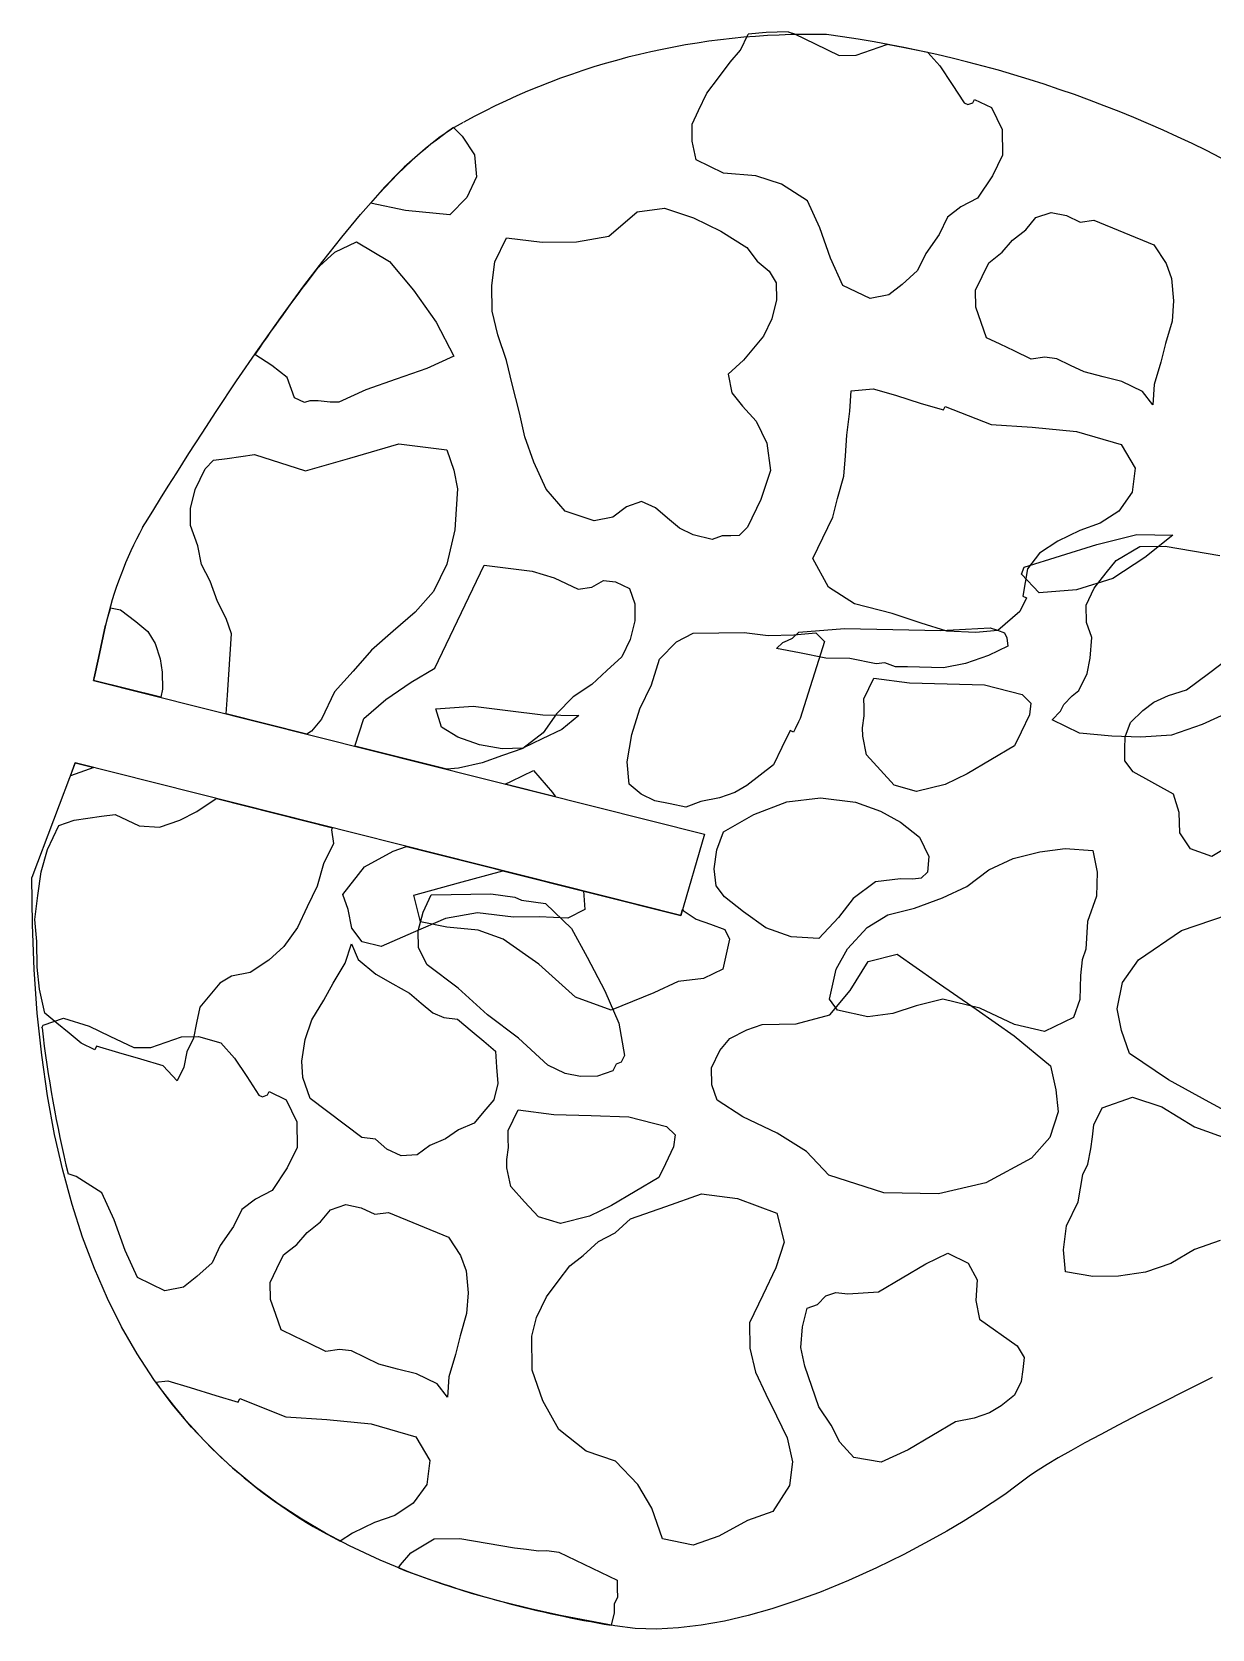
# Model space of a CAD drawing. Extents: x 1.3 to 15.6, y 3.2 to 7.5.
# Drawn here: x 1.429 to 2.768, y 5.569 to 7.381 of the extents above; entities that cross this region are included whole.
import ezdxf

# ---------------------------------------------------------------- set-up
doc = ezdxf.new("R2010")
doc.units = 0
doc.header["$MEASUREMENT"] = 0

msp = doc.modelspace()

# ---------------------------------------------------------------- linework, layer by layer
at = {"color": 7, "linetype": 'Continuous'}
for p, q in [((2.2331, 7.3603), (2.2419, 7.3785)), ((2.2873, 7.3809), (2.2947, 7.3786)), ((2.2947, 7.3786), (2.318, 7.3674)), ((2.2217, 7.3465), (2.2331, 7.3603)), ((2.318, 7.3674), (2.3453, 7.3542)), ((2.3646, 7.3545), (2.3819, 7.3606)), ((2.3819, 7.3606), (2.3992, 7.3667)), ((2.3992, 7.3667), (2.3996, 7.3667)), ((2.4457, 7.3576), (2.4595, 7.3425)), ((2.2085, 7.329), (2.2217, 7.3465)), ((2.3453, 7.3542), (2.3646, 7.3545)), ((2.4595, 7.3425), (2.4734, 7.3214)), ((2.1952, 7.3114), (2.2085, 7.329)), ((2.4734, 7.3214), (2.4872, 7.3004)), ((2.1858, 7.2919), (2.1952, 7.3114)), ((2.4969, 7.3005), (2.4988, 7.3044)), ((2.4988, 7.3044), (2.5182, 7.295)), ((2.1783, 7.2763), (2.1858, 7.2919)), ((2.4872, 7.3004), (2.4911, 7.2985)), ((2.4911, 7.2985), (2.4969, 7.3005)), ((2.5182, 7.295), (2.5302, 7.2701)), ((1.9077, 7.2724), (1.9078, 7.2722)), ((1.9078, 7.2722), (1.9176, 7.2626)), ((2.1786, 7.257), (2.1783, 7.2763)), ((2.5302, 7.2701), (2.5307, 7.2411)), ((1.9176, 7.2626), (1.9315, 7.2416)), ((2.1828, 7.2358), (2.1786, 7.257)), ((1.9315, 7.2416), (1.9338, 7.2165)), ((2.214, 7.2208), (2.1828, 7.2358)), ((2.5307, 7.2411), (2.5194, 7.2177)), ((1.9338, 7.2165), (1.9226, 7.1931)), ((2.2508, 7.2175), (2.214, 7.2208)), ((2.2799, 7.2083), (2.2508, 7.2175)), ((2.5194, 7.2177), (2.5024, 7.1924)), ((2.3092, 7.1894), (2.2799, 7.2083)), ((1.8532, 7.1785), (1.8135, 7.1867)), ((1.9035, 7.1735), (1.8532, 7.1785)), ((1.9226, 7.1931), (1.9035, 7.1735)), ((2.0837, 7.1492), (2.1161, 7.1768)), ((2.1161, 7.1768), (2.147, 7.1811)), ((2.147, 7.1811), (2.18, 7.17)), ((2.3232, 7.1587), (2.3092, 7.1894)), ((2.4832, 7.1824), (2.468, 7.1706)), ((2.5024, 7.1924), (2.4832, 7.1824)), ((2.5685, 7.1702), (2.5858, 7.1762)), ((2.5858, 7.1762), (2.6032, 7.1726)), ((2.18, 7.17), (2.2111, 7.155)), ((2.3353, 7.1241), (2.3232, 7.1587)), ((2.468, 7.1706), (2.4586, 7.1511)), ((2.5571, 7.1565), (2.5685, 7.1702)), ((2.6032, 7.1726), (2.6188, 7.1652)), ((2.6188, 7.1652), (2.6342, 7.1673)), ((2.6342, 7.1673), (2.7023, 7.1394)), ((1.7728, 7.1309), (1.7977, 7.1429)), ((1.7977, 7.1429), (1.8348, 7.1203)), ((1.9546, 7.1202), (1.9677, 7.1474)), ((1.9677, 7.1474), (2.0084, 7.1423)), ((2.0084, 7.1423), (2.047, 7.1429)), ((2.047, 7.1429), (2.0837, 7.1492)), ((2.2111, 7.155), (2.2404, 7.1362)), ((2.4586, 7.1511), (2.4435, 7.1296)), ((2.5304, 7.1309), (2.5418, 7.1446)), ((2.5418, 7.1446), (2.5571, 7.1565)), ((1.7556, 7.1152), (1.7728, 7.1309)), ((2.2404, 7.1362), (2.2522, 7.1209)), ((2.3493, 7.0934), (2.3353, 7.1241)), ((2.4435, 7.1296), (2.4341, 7.1101)), ((2.5151, 7.1191), (2.5304, 7.1309)), ((2.7023, 7.1394), (2.7162, 7.1183)), ((1.754, 7.1141), (1.7556, 7.1152)), ((1.8348, 7.1203), (1.8623, 7.0878)), ((1.9512, 7.0931), (1.9546, 7.1202)), ((2.2522, 7.1209), (2.266, 7.1095)), ((2.266, 7.1095), (2.2739, 7.0961)), ((2.4341, 7.1101), (2.4169, 7.0944)), ((2.5001, 7.088), (2.5076, 7.1035)), ((2.5076, 7.1035), (2.5151, 7.1191)), ((2.7162, 7.1183), (2.7222, 7.101)), ((1.8623, 7.0878), (1.888, 7.0515)), ((1.9516, 7.0641), (1.9512, 7.0931)), ((2.2739, 7.0961), (2.2742, 7.0768)), ((2.3805, 7.0784), (2.3493, 7.0934)), ((2.4169, 7.0944), (2.4017, 7.0826)), ((2.5004, 7.0686), (2.5001, 7.088)), ((2.7222, 7.101), (2.7245, 7.0759)), ((2.2742, 7.0768), (2.2687, 7.0554)), ((2.4017, 7.0826), (2.3805, 7.0784)), ((2.5065, 7.0513), (2.5004, 7.0686)), ((2.7245, 7.0759), (2.723, 7.0527)), ((1.888, 7.0515), (1.9079, 7.0132)), ((1.9578, 7.0371), (1.9516, 7.0641)), ((2.2687, 7.0554), (2.2593, 7.0359)), ((2.5126, 7.034), (2.5065, 7.0513)), ((2.723, 7.0527), (2.7156, 7.0275)), ((1.9679, 7.0083), (1.9578, 7.0371)), ((2.2593, 7.0359), (2.248, 7.0222)), ((2.5281, 7.0265), (2.5126, 7.034)), ((1.7013, 7.0023), (1.6821, 7.0151)), ((1.9079, 7.0132), (1.8772, 6.9992)), ((2.248, 7.0222), (2.2366, 7.0085)), ((2.5437, 7.019), (2.5281, 7.0265)), ((2.5632, 7.0097), (2.5437, 7.019)), ((2.7156, 7.0275), (2.7101, 7.0061)), ((1.7189, 6.989), (1.7013, 7.0023)), ((1.8772, 6.9992), (1.8426, 6.987)), ((1.9741, 6.9813), (1.9679, 7.0083)), ((2.2366, 7.0085), (2.2194, 6.9928)), ((2.5786, 7.0118), (2.5632, 7.0097)), ((2.5922, 7.0101), (2.5786, 7.0118)), ((2.6078, 7.0026), (2.5922, 7.0101)), ((2.6233, 6.9951), (2.6078, 7.0026)), ((2.6447, 6.9897), (2.6233, 6.9951)), ((2.7101, 7.0061), (2.7028, 6.9809)), ((1.727, 6.9659), (1.7189, 6.989)), ((1.8426, 6.987), (1.808, 6.9749)), ((1.9824, 6.9486), (1.9741, 6.9813)), ((2.2194, 6.9928), (2.2236, 6.9716)), ((2.666, 6.9842), (2.6447, 6.9897)), ((2.6894, 6.973), (2.666, 6.9842)), ((2.7028, 6.9809), (2.7012, 6.9577)), ((1.7386, 6.9603), (1.727, 6.9659)), ((1.7444, 6.9623), (1.7386, 6.9603)), ((1.7541, 6.9625), (1.7444, 6.9623)), ((1.7676, 6.9608), (1.7541, 6.9625)), ((1.7773, 6.9609), (1.7676, 6.9608)), ((1.808, 6.9749), (1.7773, 6.9609)), ((2.2236, 6.9716), (2.2354, 6.9563)), ((2.3573, 6.9505), (2.3589, 6.9737)), ((2.3589, 6.9737), (2.384, 6.976)), ((2.384, 6.976), (2.4092, 6.9687)), ((2.4092, 6.9687), (2.4383, 6.9594)), ((2.4383, 6.9594), (2.4636, 6.9521)), ((2.7012, 6.9577), (2.6894, 6.973)), ((1.9886, 6.9216), (1.9824, 6.9486)), ((2.2354, 6.9563), (2.2512, 6.9392)), ((2.3538, 6.9234), (2.3573, 6.9505)), ((2.4636, 6.9521), (2.4654, 6.956)), ((2.4654, 6.956), (2.5179, 6.9355)), ((2.2512, 6.9392), (2.2631, 6.9142)), ((2.3523, 6.9001), (2.3538, 6.9234)), ((2.5179, 6.9355), (2.5644, 6.9324)), ((2.5644, 6.9324), (2.6147, 6.9274)), ((2.6147, 6.9274), (2.6652, 6.9127)), ((1.7899, 6.8973), (1.8457, 6.9136)), ((1.8457, 6.9136), (1.8999, 6.9067)), ((1.8999, 6.9067), (1.908, 6.8837)), ((1.9987, 6.8928), (1.9886, 6.9216)), ((2.2631, 6.9142), (2.2675, 6.8834)), ((2.6652, 6.9127), (2.6811, 6.8858)), ((1.6258, 6.8851), (1.6353, 6.895)), ((1.6353, 6.895), (1.6507, 6.8971)), ((1.6507, 6.8971), (1.6661, 6.8993)), ((1.6661, 6.8993), (1.6816, 6.9015)), ((1.6816, 6.9015), (1.7398, 6.883)), ((1.7398, 6.883), (1.7899, 6.8973)), ((2.0127, 6.8621), (1.9987, 6.8928)), ((2.3507, 6.8769), (2.3523, 6.9001)), ((1.6145, 6.8618), (1.6258, 6.8851)), ((1.908, 6.8837), (1.9122, 6.8625)), ((2.2675, 6.8834), (2.2564, 6.8503)), ((2.3433, 6.8517), (2.3507, 6.8769)), ((2.6811, 6.8858), (2.6776, 6.8587)), ((1.6091, 6.8404), (1.6145, 6.8618)), ((1.9122, 6.8625), (1.9106, 6.8393)), ((2.0343, 6.8373), (2.0127, 6.8621)), ((2.2564, 6.8503), (2.2414, 6.8192)), ((2.3379, 6.8303), (2.3433, 6.8517)), ((2.6776, 6.8587), (2.6625, 6.8372)), ((1.6093, 6.8211), (1.6091, 6.8404)), ((1.9106, 6.8393), (1.909, 6.816)), ((2.0673, 6.8262), (2.0343, 6.8373)), ((2.1038, 6.8422), (2.0885, 6.8304)), ((2.1211, 6.8483), (2.1038, 6.8422)), ((2.1367, 6.8408), (2.1211, 6.8483)), ((2.1504, 6.8294), (2.1367, 6.8408)), ((2.6625, 6.8372), (2.6414, 6.8234)), ((1.6174, 6.798), (1.6093, 6.8211)), ((1.909, 6.816), (1.8999, 6.7772)), ((2.0885, 6.8304), (2.0673, 6.8262)), ((2.1641, 6.818), (2.1504, 6.8294)), ((2.1797, 6.8105), (2.1641, 6.818)), ((2.2414, 6.8192), (2.2319, 6.8094)), ((2.3266, 6.807), (2.3379, 6.8303)), ((2.6184, 6.8153), (2.5934, 6.8033)), ((2.6414, 6.8234), (2.6184, 6.8153)), ((1.6216, 6.7768), (1.6174, 6.798)), ((2.201, 6.805), (2.1797, 6.8105)), ((2.2126, 6.8091), (2.201, 6.805)), ((2.2222, 6.8092), (2.2126, 6.8091)), ((2.2319, 6.8094), (2.2222, 6.8092)), ((2.3154, 6.7836), (2.3266, 6.807)), ((2.5934, 6.8033), (2.5724, 6.7895)), ((2.5963, 6.7866), (2.6376, 6.7994)), ((2.6376, 6.7994), (2.683, 6.8107)), ((2.6595, 6.7811), (2.6863, 6.797)), ((2.683, 6.8107), (2.724, 6.8098)), ((2.6863, 6.797), (2.7153, 6.7975)), ((2.724, 6.8098), (2.692, 6.7845)), ((2.7153, 6.7975), (2.7463, 6.7921)), ((1.8999, 6.7772), (1.885, 6.7461)), ((2.3333, 6.751), (2.3154, 6.7836)), ((2.5551, 6.7738), (2.5963, 6.7866)), ((2.5724, 6.7895), (2.5591, 6.7719)), ((2.6481, 6.7674), (2.6595, 6.7811)), ((2.692, 6.7845), (2.6559, 6.7607)), ((2.7463, 6.7921), (2.7773, 6.7868)), ((1.6316, 6.7577), (1.6216, 6.7768)), ((1.8863, 6.6591), (1.9425, 6.776)), ((1.9425, 6.776), (1.9696, 6.7725)), ((1.9696, 6.7725), (1.9967, 6.7691)), ((1.9967, 6.7691), (2.0219, 6.7617)), ((2.0219, 6.7617), (2.0492, 6.7486)), ((2.5522, 6.7656), (2.5551, 6.7738)), ((2.5589, 6.7586), (2.5522, 6.7656)), ((2.5591, 6.7719), (2.5538, 6.7409)), ((2.6559, 6.7607), (2.6147, 6.7479)), ((2.6348, 6.7498), (2.6481, 6.7674)), ((1.6397, 6.7346), (1.6316, 6.7577)), ((1.885, 6.7461), (1.8641, 6.7226)), ((2.0492, 6.7486), (2.0646, 6.7508)), ((2.0646, 6.7508), (2.078, 6.7587)), ((2.078, 6.7587), (2.0916, 6.757)), ((2.0916, 6.757), (2.1072, 6.7495)), ((2.1072, 6.7495), (2.1132, 6.7322)), ((2.3626, 6.7321), (2.3333, 6.751)), ((2.5655, 6.7517), (2.5589, 6.7586)), ((2.5722, 6.7447), (2.5655, 6.7517)), ((2.6147, 6.7479), (2.5722, 6.7447)), ((2.6255, 6.7304), (2.6348, 6.7498)), ((1.5182, 6.7275), (1.5296, 6.7252)), ((1.5296, 6.7252), (1.5472, 6.7119)), ((1.6496, 6.7154), (1.6397, 6.7346)), ((2.1132, 6.7322), (2.1135, 6.7129)), ((2.4053, 6.7212), (2.3626, 6.7321)), ((2.5502, 6.7234), (2.5254, 6.7018)), ((2.5577, 6.739), (2.5502, 6.7234)), ((2.5538, 6.7409), (2.5577, 6.739)), ((2.6258, 6.711), (2.6255, 6.7304)), ((1.5046, 6.6703), (1.5127, 6.7079)), ((1.5127, 6.7079), (1.5046, 6.6703)), ((1.5472, 6.7119), (1.5609, 6.7005)), ((1.6557, 6.6981), (1.6496, 6.7154)), ((1.8641, 6.7226), (1.8393, 6.7009)), ((2.1135, 6.7129), (2.1081, 6.6915)), ((2.4383, 6.7101), (2.4053, 6.7212)), ((2.4674, 6.7009), (2.4383, 6.7101)), ((2.4606, 6.7019), (2.5167, 6.7049)), ((2.5167, 6.7049), (2.5249, 6.702)), ((2.6318, 6.6937), (2.6258, 6.711)), ((1.5609, 6.7005), (1.5689, 6.6871)), ((1.5689, 6.6871), (1.5749, 6.6698)), ((1.6541, 6.6749), (1.6557, 6.6981)), ((1.8393, 6.7009), (1.8145, 6.6793)), ((2.1081, 6.6915), (2.0987, 6.672)), ((2.1415, 6.6692), (2.1605, 6.6889)), ((2.1605, 6.6889), (2.1797, 6.6988)), ((2.1797, 6.6988), (2.2086, 6.6993)), ((2.2086, 6.6993), (2.2376, 6.6997)), ((2.2376, 6.6997), (2.2647, 6.6963)), ((2.2647, 6.6963), (2.2937, 6.6967)), ((2.2743, 6.6813), (2.2813, 6.688)), ((2.2813, 6.688), (2.2868, 6.6906)), ((2.2868, 6.6906), (2.2923, 6.6932)), ((2.2923, 6.6932), (2.2993, 6.6999)), ((2.2937, 6.6967), (2.3188, 6.699)), ((2.2993, 6.6999), (2.3513, 6.7042)), ((2.3286, 6.6895), (2.301, 6.6021)), ((2.3188, 6.699), (2.3286, 6.6895)), ((2.3513, 6.7042), (2.406, 6.7031)), ((2.406, 6.7031), (2.4606, 6.7019)), ((2.5003, 6.6995), (2.4674, 6.7009)), ((2.5254, 6.7018), (2.5003, 6.6995)), ((2.5249, 6.702), (2.533, 6.699)), ((2.533, 6.699), (2.5356, 6.6935)), ((2.5356, 6.6935), (2.5368, 6.6839)), ((2.6302, 6.6705), (2.6318, 6.6937)), ((1.4998, 6.6481), (1.5046, 6.6703)), ((1.5046, 6.6703), (1.4998, 6.6481)), ((1.5749, 6.6698), (1.5771, 6.6544)), ((1.6525, 6.6517), (1.6541, 6.6749)), ((1.8145, 6.6793), (1.7936, 6.6558)), ((2.0987, 6.672), (2.0815, 6.6563)), ((2.1322, 6.6401), (2.1415, 6.6692)), ((2.3002, 6.6766), (2.2743, 6.6813)), ((2.3301, 6.6705), (2.3002, 6.6766)), ((2.3574, 6.6699), (2.3301, 6.6705)), ((2.3874, 6.6638), (2.3574, 6.6699)), ((2.5147, 6.6735), (2.4885, 6.6644)), ((2.5368, 6.6839), (2.5147, 6.6735)), ((2.6266, 6.6531), (2.6302, 6.6705)), ((2.7644, 6.6532), (2.7894, 6.6718)), ((1.5771, 6.6544), (1.5774, 6.6351)), ((1.651, 6.6285), (1.6525, 6.6517)), ((1.7936, 6.6558), (1.7727, 6.6323)), ((1.8595, 6.6433), (1.8863, 6.6591)), ((2.0815, 6.6563), (2.0644, 6.6406)), ((2.397, 6.665), (2.3874, 6.6638)), ((2.4092, 6.6607), (2.397, 6.665)), ((2.4228, 6.6604), (2.4092, 6.6607)), ((2.4365, 6.6601), (2.4228, 6.6604)), ((2.4638, 6.6595), (2.4365, 6.6601)), ((2.4885, 6.6644), (2.4638, 6.6595)), ((2.6173, 6.6336), (2.6266, 6.6531)), ((2.7394, 6.6346), (2.7644, 6.6532)), ((1.4992, 6.6452), (1.4998, 6.6481)), ((1.4998, 6.6481), (1.4992, 6.6452)), ((1.5755, 6.626), (1.4992, 6.6452)), ((1.4992, 6.6452), (2.1924, 6.4707)), ((1.5774, 6.6351), (1.5755, 6.626)), ((1.7727, 6.6323), (1.7577, 6.6011)), ((1.8308, 6.6235), (1.8595, 6.6433)), ((2.0644, 6.6406), (2.0433, 6.6267)), ((2.1191, 6.6128), (2.1322, 6.6401)), ((2.3733, 6.6244), (2.3846, 6.6477)), ((2.3846, 6.6477), (2.4252, 6.6425)), ((2.4252, 6.6425), (2.4678, 6.6413)), ((2.4678, 6.6413), (2.5103, 6.64)), ((2.5103, 6.64), (2.553, 6.629)), ((2.6096, 6.6277), (2.6173, 6.6336)), ((2.7188, 6.6282), (2.7394, 6.6346)), ((1.6495, 6.6074), (1.651, 6.6285)), ((1.806, 6.6018), (1.8308, 6.6235)), ((1.8874, 6.6129), (1.9298, 6.6161)), ((1.9298, 6.6161), (1.9694, 6.6112)), ((2.0433, 6.6267), (2.0243, 6.6071)), ((2.3735, 6.6147), (2.3733, 6.6244)), ((2.3736, 6.605), (2.3735, 6.6147)), ((2.553, 6.629), (2.5628, 6.6195)), ((2.5628, 6.6195), (2.5611, 6.606)), ((2.5964, 6.6101), (2.6001, 6.6179)), ((2.6001, 6.6179), (2.6096, 6.6277)), ((2.6897, 6.611), (2.7022, 6.6203)), ((2.7022, 6.6203), (2.7188, 6.6282)), ((1.7411, 6.5843), (1.6495, 6.6074)), ((1.7577, 6.6011), (1.7463, 6.5874)), ((1.7955, 6.5706), (1.806, 6.6018)), ((1.8938, 6.5922), (1.8874, 6.6129)), ((1.9694, 6.6112), (2.0089, 6.6062)), ((2.0089, 6.6062), (2.0499, 6.6054)), ((2.0243, 6.6071), (2.0092, 6.5856)), ((2.0499, 6.6054), (2.0304, 6.5894)), ((2.1099, 6.5837), (2.1191, 6.6128)), ((2.2991, 6.5982), (2.2954, 6.5904)), ((2.301, 6.6021), (2.2991, 6.5982)), ((2.3719, 6.5915), (2.3736, 6.605)), ((2.5611, 6.606), (2.5517, 6.5865)), ((2.5869, 6.6003), (2.5964, 6.6101)), ((2.618, 6.5853), (2.5869, 6.6003)), ((2.6699, 6.5813), (2.6757, 6.5976)), ((2.6757, 6.5976), (2.6897, 6.611)), ((2.7877, 6.6092), (2.757, 6.5952)), ((1.7463, 6.5874), (1.7411, 6.5843)), ((1.9127, 6.5809), (1.8938, 6.5922)), ((1.9371, 6.5722), (1.9127, 6.5809)), ((2.0083, 6.5789), (1.9862, 6.5684)), ((2.0092, 6.5856), (1.9863, 6.5679)), ((2.0304, 6.5894), (2.0083, 6.5789)), ((2.1046, 6.5527), (2.1099, 6.5837)), ((2.2896, 6.5884), (2.2802, 6.5689)), ((2.2935, 6.5865), (2.2896, 6.5884)), ((2.2954, 6.5904), (2.2935, 6.5865)), ((2.372, 6.5818), (2.3719, 6.5915)), ((2.3762, 6.5606), (2.372, 6.5818)), ((2.5517, 6.5865), (2.5442, 6.5709)), ((2.6548, 6.582), (2.618, 6.5853)), ((2.6877, 6.5806), (2.6548, 6.582)), ((2.6696, 6.5677), (2.6699, 6.5813)), ((2.7224, 6.583), (2.6877, 6.5806)), ((2.757, 6.5952), (2.7224, 6.583)), ((1.9, 6.5443), (1.7955, 6.5706)), ((1.963, 6.5675), (1.9371, 6.5722)), ((1.9632, 6.5598), (1.9401, 6.5517)), ((1.9862, 6.5684), (1.963, 6.5675)), ((1.9863, 6.5679), (1.9632, 6.5598)), ((2.2802, 6.5689), (2.2709, 6.5495)), ((2.392, 6.5435), (2.3762, 6.5606)), ((2.5442, 6.5709), (2.5174, 6.555)), ((2.6694, 6.554), (2.6696, 6.5677)), ((1.4784, 6.5515), (1.4292, 6.4215)), ((1.4729, 6.5369), (1.4784, 6.5515)), ((1.4994, 6.5462), (1.4729, 6.5369)), ((1.4784, 6.5515), (1.4994, 6.5462)), ((2.1656, 6.3785), (1.4784, 6.5515)), ((1.9132, 6.5455), (1.9, 6.5443)), ((1.9401, 6.5517), (1.9132, 6.5455)), ((1.9733, 6.531), (1.9982, 6.5429)), ((1.9982, 6.5429), (2.0199, 6.5181)), ((2.1069, 6.5276), (2.1046, 6.5527)), ((2.2709, 6.5495), (2.2556, 6.5376)), ((2.4077, 6.5263), (2.392, 6.5435)), ((2.5174, 6.555), (2.4906, 6.5392)), ((2.6787, 6.5415), (2.6694, 6.554)), ((1.9663, 6.5276), (1.9733, 6.531)), ((2.0233, 6.5132), (1.9663, 6.5276)), ((2.1206, 6.5162), (2.1069, 6.5276)), ((2.2403, 6.5258), (2.2269, 6.5179)), ((2.2556, 6.5376), (2.2403, 6.5258)), ((2.4329, 6.519), (2.4077, 6.5263)), ((2.4657, 6.5272), (2.4329, 6.519)), ((2.4906, 6.5392), (2.4657, 6.5272)), ((2.7246, 6.516), (2.6787, 6.5415)), ((1.6163, 6.4965), (1.6373, 6.5104)), ((1.6373, 6.5104), (1.6386, 6.5112)), ((1.6386, 6.5112), (1.7704, 6.478)), ((2.0199, 6.5181), (2.0233, 6.5132)), ((2.1362, 6.5087), (2.1206, 6.5162)), ((2.1536, 6.5051), (2.1362, 6.5087)), ((2.1884, 6.5076), (2.1711, 6.5015)), ((2.2096, 6.5118), (2.1884, 6.5076)), ((2.2269, 6.5179), (2.2096, 6.5118)), ((2.2485, 6.4932), (2.2857, 6.5074)), ((2.2857, 6.5074), (2.324, 6.5121)), ((2.324, 6.5121), (2.3636, 6.5072)), ((2.3636, 6.5072), (2.392, 6.497)), ((2.731, 6.4953), (2.7246, 6.516)), ((1.4772, 6.4866), (1.4927, 6.4888)), ((1.4927, 6.4888), (1.5081, 6.491)), ((1.5081, 6.491), (1.5235, 6.4931)), ((1.5235, 6.4931), (1.5508, 6.48)), ((1.5971, 6.4865), (1.6163, 6.4965)), ((2.1711, 6.5015), (2.1536, 6.5051)), ((2.2139, 6.4734), (2.2485, 6.4932)), ((2.392, 6.497), (2.415, 6.4842)), ((2.7319, 6.4721), (2.731, 6.4953)), ((1.4468, 6.4533), (1.4599, 6.4806)), ((1.4599, 6.4806), (1.4772, 6.4866)), ((1.5508, 6.48), (1.574, 6.4785)), ((1.574, 6.4785), (1.5971, 6.4865)), ((1.7704, 6.478), (1.7693, 6.4757)), ((1.7693, 6.4757), (1.7714, 6.4602)), ((2.1924, 6.4707), (2.1656, 6.3785)), ((2.2066, 6.4531), (2.2139, 6.4734)), ((2.415, 6.4842), (2.4365, 6.4674)), ((2.7438, 6.454), (2.7319, 6.4721)), ((1.4395, 6.4281), (1.4468, 6.4533)), ((1.7714, 6.4602), (1.7602, 6.4369)), ((1.8066, 6.4337), (1.8392, 6.4516)), ((1.8392, 6.4516), (1.8543, 6.4569)), ((1.8543, 6.4569), (2.0552, 6.4063)), ((2.2034, 6.4313), (2.2066, 6.4531)), ((2.4365, 6.4674), (2.447, 6.4453)), ((2.5729, 6.4508), (2.6016, 6.4543)), ((2.6016, 6.4543), (2.633, 6.4523)), ((2.633, 6.4523), (2.638, 6.4276)), ((2.7682, 6.4453), (2.7438, 6.454)), ((2.7918, 6.4599), (2.7682, 6.4453)), ((1.7602, 6.4369), (1.7529, 6.4116)), ((1.782, 6.4024), (1.8066, 6.4337)), ((2.447, 6.4453), (2.4453, 6.4275)), ((2.515, 6.4302), (2.5426, 6.4432)), ((2.5426, 6.4432), (2.5729, 6.4508)), ((1.436, 6.401), (1.4395, 6.4281)), ((1.8624, 6.4015), (1.9133, 6.4155)), ((1.9133, 6.4155), (1.9637, 6.4293)), ((1.9637, 6.4293), (2.1656, 6.3785)), ((2.2057, 6.4121), (2.2034, 6.4313)), ((2.3863, 6.4165), (2.3613, 6.3979)), ((2.415, 6.42), (2.3863, 6.4165)), ((2.4287, 6.4197), (2.415, 6.42)), ((2.4383, 6.4208), (2.4287, 6.4197)), ((2.4453, 6.4275), (2.4383, 6.4208)), ((2.49, 6.4115), (2.515, 6.4302)), ((2.638, 6.4276), (2.6374, 6.4002)), ((1.4326, 6.3739), (1.436, 6.401)), ((1.7529, 6.4116), (1.7416, 6.3883)), ((1.788, 6.3851), (1.782, 6.4024)), ((1.87, 6.3713), (1.8624, 6.4015)), ((1.873, 6.3824), (1.8824, 6.4018)), ((1.8824, 6.4018), (1.95, 6.4029)), ((1.95, 6.4029), (1.9636, 6.4012)), ((1.9636, 6.4012), (1.9771, 6.3994)), ((1.9771, 6.3994), (1.9849, 6.3957)), ((2.0552, 6.4063), (2.0567, 6.3853)), ((2.215, 6.3996), (2.2057, 6.4121)), ((2.2366, 6.3827), (2.215, 6.3996)), ((2.3613, 6.3979), (2.3444, 6.3763)), ((2.4307, 6.3868), (2.4624, 6.3985)), ((2.4624, 6.3985), (2.49, 6.4115)), ((2.6374, 6.4002), (2.6272, 6.3718)), ((1.7416, 6.3883), (1.7304, 6.3649)), ((1.7922, 6.3639), (1.788, 6.3851)), ((1.8675, 6.361), (1.873, 6.3824)), ((1.935, 6.3815), (1.8984, 6.3752)), ((1.9757, 6.3764), (1.935, 6.3815)), ((1.9849, 6.3957), (1.9985, 6.394)), ((1.9985, 6.394), (2.012, 6.3922)), ((2.012, 6.3922), (2.0218, 6.3827)), ((2.0218, 6.3827), (2.0316, 6.3732)), ((2.0567, 6.3853), (2.0375, 6.3754)), ((2.1656, 6.3785), (2.1675, 6.3852)), ((2.1675, 6.3852), (2.1682, 6.3842)), ((2.1682, 6.3842), (2.1831, 6.3743)), ((2.2621, 6.3644), (2.2366, 6.3827)), ((2.377, 6.3647), (2.4005, 6.3793)), ((2.4005, 6.3793), (2.4307, 6.3868)), ((2.7336, 6.3613), (2.786, 6.3793)), ((1.4349, 6.3488), (1.4326, 6.3739)), ((1.7304, 6.3649), (1.7152, 6.3434)), ((1.8041, 6.3486), (1.7922, 6.3639)), ((1.8984, 6.3752), (1.8619, 6.3592)), ((1.8678, 6.3417), (1.8675, 6.361)), ((1.8999, 6.3652), (1.87, 6.3713)), ((1.9354, 6.3617), (1.8999, 6.3652)), ((1.9639, 6.3516), (1.9354, 6.3617)), ((2.0047, 6.3768), (1.9757, 6.3764)), ((2.0375, 6.3754), (2.0047, 6.3768)), ((2.0316, 6.3732), (2.0415, 6.3637)), ((2.0415, 6.3637), (2.0593, 6.3311)), ((2.1831, 6.3743), (2.1993, 6.3685)), ((2.1993, 6.3685), (2.2156, 6.3627)), ((2.2156, 6.3627), (2.2209, 6.3516)), ((2.2906, 6.3542), (2.2621, 6.3644)), ((2.3444, 6.3763), (2.322, 6.3522)), ((2.3546, 6.3406), (2.377, 6.3647)), ((2.6272, 6.3718), (2.6252, 6.3404)), ((2.6851, 6.3282), (2.7336, 6.3613)), ((1.4353, 6.3198), (1.4349, 6.3488)), ((1.7152, 6.3434), (1.6981, 6.3277)), ((1.7846, 6.3243), (1.792, 6.3463)), ((1.792, 6.3463), (1.7996, 6.3285)), ((1.8254, 6.3431), (1.8041, 6.3486)), ((1.8619, 6.3592), (1.8254, 6.3431)), ((2.0043, 6.3234), (1.9639, 6.3516)), ((2.2209, 6.3516), (2.2133, 6.3176)), ((2.322, 6.3522), (2.2906, 6.3542)), ((1.6981, 6.3277), (1.677, 6.3138)), ((1.7711, 6.3017), (1.7846, 6.3243)), ((1.7996, 6.3285), (1.8193, 6.3117)), ((1.8778, 6.3225), (1.8678, 6.3417)), ((2.0593, 6.3311), (2.0793, 6.2928)), ((2.3418, 6.3176), (2.3546, 6.3406)), ((2.3576, 6.2932), (2.3783, 6.3263)), ((2.3783, 6.3263), (2.4111, 6.3346)), ((2.4111, 6.3346), (2.4541, 6.3043)), ((2.6209, 6.3281), (2.6191, 6.3104)), ((2.6252, 6.3404), (2.6209, 6.3281)), ((2.6668, 6.3026), (2.6851, 6.3282)), ((1.4377, 6.2947), (1.4353, 6.3198)), ((1.6558, 6.3096), (1.6424, 6.3017)), ((1.677, 6.3138), (1.6558, 6.3096)), ((1.8193, 6.3117), (1.8386, 6.301)), ((1.913, 6.296), (1.8778, 6.3225)), ((2.0459, 6.2856), (2.0043, 6.3234)), ((2.1912, 6.3071), (2.1624, 6.3036)), ((2.2133, 6.3176), (2.1912, 6.3071)), ((2.3342, 6.2836), (2.3418, 6.3176)), ((2.6191, 6.3104), (2.6188, 6.2968)), ((1.4439, 6.2677), (1.4377, 6.2947)), ((1.631, 6.288), (1.6197, 6.2743)), ((1.6424, 6.3017), (1.631, 6.288)), ((1.7604, 6.2825), (1.7711, 6.3017)), ((1.8386, 6.301), (1.8578, 6.2903)), ((1.8578, 6.2903), (1.871, 6.2791)), ((1.9463, 6.2656), (1.913, 6.296)), ((2.0793, 6.2928), (2.0953, 6.2563)), ((2.1348, 6.2906), (2.0866, 6.2711)), ((2.1624, 6.3036), (2.1348, 6.2906)), ((2.3348, 6.2657), (2.3576, 6.2932)), ((2.4541, 6.3043), (2.5009, 6.2722)), ((2.6188, 6.2968), (2.6185, 6.2831)), ((2.6607, 6.2726), (2.6668, 6.3026)), ((1.6197, 6.2743), (1.6161, 6.2568)), ((1.7468, 6.2599), (1.7604, 6.2825)), ((1.871, 6.2791), (1.8841, 6.2679)), ((2.0866, 6.2711), (2.0459, 6.2856)), ((2.3435, 6.2711), (2.3342, 6.2836)), ((2.3776, 6.2636), (2.3435, 6.2711)), ((2.4325, 6.2761), (2.4063, 6.2671)), ((2.4627, 6.2836), (2.4325, 6.2761)), ((2.5049, 6.2732), (2.4627, 6.2836)), ((2.5009, 6.2722), (2.5439, 6.2419)), ((2.5441, 6.2546), (2.5049, 6.2732)), ((2.6185, 6.2831), (2.6113, 6.2627)), ((2.6656, 6.2479), (2.6607, 6.2726)), ((1.4406, 6.2511), (1.442, 6.254)), ((1.442, 6.254), (1.4651, 6.2621)), ((1.4576, 6.2563), (1.4439, 6.2677)), ((1.4713, 6.2449), (1.4576, 6.2563)), ((1.4651, 6.2621), (1.4942, 6.2529)), ((1.4942, 6.2529), (1.5176, 6.2416)), ((1.6161, 6.2568), (1.6125, 6.2394)), ((1.7394, 6.2379), (1.7468, 6.2599)), ((1.8841, 6.2679), (1.8968, 6.2628)), ((1.8968, 6.2628), (1.9123, 6.2609)), ((1.9123, 6.2609), (1.9287, 6.2469)), ((1.9815, 6.2391), (1.9463, 6.2656)), ((2.0953, 6.2563), (2.1016, 6.2197)), ((2.2404, 6.2488), (2.2577, 6.2549)), ((2.2577, 6.2549), (2.277, 6.2552)), ((2.277, 6.2552), (2.2963, 6.2555)), ((2.2963, 6.2555), (2.3348, 6.2657)), ((2.4063, 6.2671), (2.3776, 6.2636)), ((2.5781, 6.247), (2.5441, 6.2546)), ((2.6113, 6.2627), (2.5781, 6.247)), ((1.485, 6.2336), (1.4713, 6.2449)), ((1.5006, 6.2261), (1.485, 6.2336)), ((1.5176, 6.2416), (1.5449, 6.2285)), ((1.5642, 6.2288), (1.5815, 6.2349)), ((1.5815, 6.2349), (1.5988, 6.2409)), ((1.5988, 6.2409), (1.6181, 6.2412)), ((1.6125, 6.2394), (1.605, 6.2238)), ((1.6181, 6.2412), (1.6434, 6.2339)), ((1.6434, 6.2339), (1.6591, 6.2167)), ((1.7353, 6.213), (1.7394, 6.2379)), ((1.9287, 6.2469), (1.9419, 6.2357)), ((1.9419, 6.2357), (1.9551, 6.2245)), ((2.0148, 6.2087), (1.9815, 6.2391)), ((2.2098, 6.2252), (2.2212, 6.2389)), ((2.2212, 6.2389), (2.2404, 6.2488)), ((2.5439, 6.2419), (2.585, 6.2077)), ((2.6747, 6.2218), (2.6656, 6.2479)), ((1.5024, 6.23), (1.5006, 6.2261)), ((1.5277, 6.2226), (1.5024, 6.23)), ((1.5529, 6.2153), (1.5277, 6.2226)), ((1.5449, 6.2285), (1.5642, 6.2288)), ((1.605, 6.2238), (1.6014, 6.2064)), ((1.6591, 6.2167), (1.6729, 6.1957)), ((1.9551, 6.2245), (1.9565, 6.2062)), ((2.1016, 6.2197), (2.0979, 6.2119)), ((2.2004, 6.2057), (2.2098, 6.2252)), ((2.7191, 6.1921), (2.6747, 6.2218)), ((1.5782, 6.2079), (1.5529, 6.2153)), ((1.5939, 6.1908), (1.5782, 6.2079)), ((1.6014, 6.2064), (1.5939, 6.1908)), ((1.7367, 6.1948), (1.7353, 6.213)), ((1.9565, 6.2062), (1.958, 6.1879)), ((2.0343, 6.1993), (2.0148, 6.2087)), ((2.0518, 6.1957), (2.0343, 6.1993)), ((2.0884, 6.2021), (2.0711, 6.196)), ((2.0921, 6.2098), (2.0884, 6.2021)), ((2.0979, 6.2119), (2.0921, 6.2098)), ((2.2007, 6.1864), (2.2004, 6.2057)), ((2.585, 6.2077), (2.5912, 6.1808)), ((1.6729, 6.1957), (1.6868, 6.1746)), ((1.7448, 6.1709), (1.7367, 6.1948)), ((1.958, 6.1879), (1.9533, 6.1692)), ((2.0711, 6.196), (2.0518, 6.1957)), ((2.2068, 6.1691), (2.2007, 6.1864)), ((2.5912, 6.1808), (2.5936, 6.1557)), ((2.7651, 6.1666), (2.7191, 6.1921)), ((1.6868, 6.1746), (1.6907, 6.1728)), ((1.6907, 6.1728), (1.6964, 6.1748)), ((1.6964, 6.1748), (1.6983, 6.1787)), ((1.6983, 6.1787), (1.7178, 6.1693)), ((1.7178, 6.1693), (1.7298, 6.1444)), ((1.8035, 6.1265), (1.7448, 6.1709)), ((1.9533, 6.1692), (1.9421, 6.156)), ((2.2361, 6.1502), (2.2068, 6.1691)), ((2.6437, 6.1603), (2.6783, 6.1724)), ((2.6783, 6.1724), (2.7114, 6.1613)), ((2.7114, 6.1613), (2.7484, 6.1387)), ((2.8151, 6.1395), (2.7651, 6.1666)), ((1.7298, 6.1444), (1.7302, 6.1154)), ((1.9421, 6.156), (1.9309, 6.1429)), ((1.9696, 6.1345), (1.9808, 6.1579)), ((1.9808, 6.1579), (2.0215, 6.1527)), ((2.0215, 6.1527), (2.064, 6.1514)), ((2.064, 6.1514), (2.1066, 6.1501)), ((2.1066, 6.1501), (2.1493, 6.1392)), ((2.275, 6.1315), (2.2361, 6.1502)), ((2.5936, 6.1557), (2.5843, 6.1265)), ((2.6344, 6.1408), (2.6437, 6.1603)), ((1.819, 6.1247), (1.8035, 6.1265)), ((1.8986, 6.125), (1.8809, 6.1174)), ((1.9131, 6.1353), (1.8986, 6.125)), ((1.9309, 6.1429), (1.9131, 6.1353)), ((1.9697, 6.1249), (1.9696, 6.1345)), ((1.9699, 6.1152), (1.9697, 6.1249)), ((2.1493, 6.1392), (2.1591, 6.1297)), ((2.1591, 6.1297), (2.1574, 6.1161)), ((2.3082, 6.1107), (2.275, 6.1315)), ((2.5843, 6.1265), (2.5634, 6.103)), ((2.6309, 6.1137), (2.6327, 6.1273)), ((2.6327, 6.1273), (2.6344, 6.1408)), ((2.7484, 6.1387), (2.7893, 6.1239)), ((1.7302, 6.1154), (1.719, 6.092)), ((1.8321, 6.1135), (1.819, 6.1247)), ((1.8481, 6.1056), (1.8321, 6.1135)), ((1.8664, 6.107), (1.8481, 6.1056)), ((1.8809, 6.1174), (1.8664, 6.107)), ((1.9682, 6.1016), (1.9699, 6.1152)), ((2.1574, 6.1161), (2.148, 6.0967)), ((2.3337, 6.084), (2.3082, 6.1107)), ((2.6273, 6.0963), (2.6309, 6.1137)), ((1.719, 6.092), (1.702, 6.0666)), ((1.9683, 6.092), (1.9682, 6.1016)), ((1.9725, 6.0708), (1.9683, 6.092)), ((2.148, 6.0967), (2.1405, 6.0811)), ((2.5634, 6.103), (2.5117, 6.0752)), ((2.6217, 6.0846), (2.6273, 6.0963)), ((1.4795, 6.0825), (1.4702, 6.0855)), ((1.5087, 6.0637), (1.4795, 6.0825)), ((1.9882, 6.0536), (1.9725, 6.0708)), ((2.1405, 6.0811), (2.1137, 6.0652)), ((2.3959, 6.0637), (2.3337, 6.084)), ((2.5117, 6.0752), (2.4578, 6.0628)), ((2.6164, 6.0536), (2.6217, 6.0846)), ((1.5227, 6.033), (1.5087, 6.0637)), ((1.6828, 6.0567), (1.6675, 6.0448)), ((1.702, 6.0666), (1.6828, 6.0567)), ((2.0039, 6.0365), (1.9882, 6.0536)), ((2.1137, 6.0652), (2.0869, 6.0493)), ((2.1487, 6.0484), (2.1891, 6.0625)), ((2.1891, 6.0625), (2.2298, 6.0573)), ((2.2298, 6.0573), (2.2745, 6.0406)), ((2.4578, 6.0628), (2.3959, 6.0637)), ((2.6033, 6.0263), (2.6164, 6.0536)), ((1.6675, 6.0448), (1.6581, 6.0254)), ((1.7566, 6.0307), (1.768, 6.0445)), ((1.768, 6.0445), (1.7853, 6.0505)), ((1.7853, 6.0505), (1.8028, 6.0469)), ((1.8028, 6.0469), (1.8184, 6.0394)), ((1.8184, 6.0394), (1.8338, 6.0416)), ((1.8338, 6.0416), (1.9019, 6.0136)), ((2.0292, 6.0291), (2.0039, 6.0365)), ((2.0619, 6.0374), (2.0292, 6.0291)), ((2.0869, 6.0493), (2.0619, 6.0374)), ((2.0912, 6.0185), (2.1084, 6.0342)), ((2.1084, 6.0342), (2.1487, 6.0484)), ((2.2745, 6.0406), (2.2827, 6.0079)), ((1.5349, 5.9984), (1.5227, 6.033)), ((1.6581, 6.0254), (1.643, 6.0039)), ((1.73, 6.0052), (1.7414, 6.0189)), ((1.7414, 6.0189), (1.7566, 6.0307)), ((2.072, 6.0085), (2.0912, 6.0185)), ((2.5998, 5.9992), (2.6033, 6.0263)), ((1.5489, 5.9676), (1.5349, 5.9984)), ((1.643, 6.0039), (1.6336, 5.9844)), ((1.7147, 5.9934), (1.73, 6.0052)), ((1.9019, 6.0136), (1.9157, 5.9926)), ((2.0549, 5.9928), (2.072, 6.0085)), ((2.2827, 6.0079), (2.2735, 5.9788)), ((2.6021, 5.9741), (2.5998, 5.9992)), ((2.7486, 5.9996), (2.7218, 5.9837)), ((2.7775, 6.0097), (2.7486, 5.9996)), ((1.6336, 5.9844), (1.6165, 5.9687)), ((1.7072, 5.9778), (1.7147, 5.9934)), ((1.9157, 5.9926), (1.9218, 5.9753)), ((2.0263, 5.9634), (2.0396, 5.981)), ((2.0396, 5.981), (2.0549, 5.9928)), ((2.4167, 5.9674), (2.4435, 5.9833)), ((2.4435, 5.9833), (2.4685, 5.9953)), ((2.4685, 5.9953), (2.4918, 5.984)), ((2.4918, 5.984), (2.5018, 5.9649)), ((2.7218, 5.9837), (2.693, 5.9736)), ((1.58, 5.9527), (1.5489, 5.9676)), ((1.6165, 5.9687), (1.6012, 5.9569)), ((1.6997, 5.9622), (1.7072, 5.9778)), ((1.7, 5.9429), (1.6997, 5.9622)), ((1.9218, 5.9753), (1.9241, 5.9502)), ((2.0131, 5.9458), (2.0263, 5.9634)), ((2.2735, 5.9788), (2.2585, 5.9476)), ((2.3899, 5.9515), (2.4167, 5.9674)), ((2.5018, 5.9649), (2.5002, 5.9416)), ((2.6331, 5.9688), (2.6021, 5.9741)), ((2.6621, 5.9692), (2.6331, 5.9688)), ((2.693, 5.9736), (2.6621, 5.9692)), ((1.6012, 5.9569), (1.58, 5.9527)), ((1.9241, 5.9502), (1.9225, 5.927)), ((2.0018, 5.9224), (2.0131, 5.9458)), ((2.2585, 5.9476), (2.2435, 5.9164)), ((2.3205, 5.937), (2.33, 5.9468)), ((2.33, 5.9468), (2.3416, 5.9508)), ((2.3416, 5.9508), (2.3551, 5.9491)), ((2.3551, 5.9491), (2.3899, 5.9515)), ((1.7061, 5.9256), (1.7, 5.9429)), ((1.7121, 5.9083), (1.7061, 5.9256)), ((1.9225, 5.927), (1.9152, 5.9017)), ((2.3035, 5.9116), (2.309, 5.9329)), ((2.309, 5.9329), (2.3205, 5.937)), ((2.5002, 5.9416), (2.5044, 5.9204)), ((1.7277, 5.9008), (1.7121, 5.9083)), ((1.9964, 5.9011), (2.0018, 5.9224)), ((2.2435, 5.9164), (2.244, 5.8875)), ((2.3019, 5.8883), (2.3035, 5.9116)), ((2.5044, 5.9204), (2.5474, 5.8902)), ((1.7433, 5.8933), (1.7277, 5.9008)), ((1.7628, 5.8839), (1.7433, 5.8933)), ((1.9152, 5.9017), (1.9097, 5.8804)), ((1.997, 5.8624), (1.9964, 5.9011)), ((2.5474, 5.8902), (2.5553, 5.8768)), ((1.7782, 5.8861), (1.7628, 5.8839)), ((1.7917, 5.8844), (1.7782, 5.8861)), ((1.8073, 5.8769), (1.7917, 5.8844)), ((1.8229, 5.8694), (1.8073, 5.8769)), ((1.9097, 5.8804), (1.9024, 5.8552)), ((2.244, 5.8875), (2.2502, 5.8605)), ((2.3061, 5.8671), (2.3019, 5.8883)), ((2.5553, 5.8768), (2.5536, 5.8632)), ((1.8442, 5.8639), (1.8229, 5.8694)), ((1.8656, 5.8585), (1.8442, 5.8639)), ((1.8889, 5.8472), (1.8656, 5.8585)), ((1.9024, 5.8552), (1.9008, 5.8319)), ((2.0091, 5.8278), (1.997, 5.8624)), ((2.2502, 5.8605), (2.2622, 5.8355)), ((2.3142, 5.8441), (2.3061, 5.8671)), ((2.5536, 5.8632), (2.5519, 5.8497)), ((1.5696, 5.849), (1.5835, 5.8503)), ((1.5835, 5.8503), (1.6088, 5.8429)), ((1.6088, 5.8429), (1.6379, 5.8337)), ((1.9008, 5.8319), (1.8889, 5.8472)), ((2.2622, 5.8355), (2.2741, 5.8106)), ((2.3223, 5.821), (2.3142, 5.8441)), ((2.5519, 5.8497), (2.5444, 5.8341)), ((1.6379, 5.8337), (1.6631, 5.8264)), ((1.6631, 5.8264), (1.665, 5.8303)), ((1.665, 5.8303), (1.7175, 5.8098)), ((2.027, 5.7952), (2.0091, 5.8278)), ((2.3361, 5.8), (2.3223, 5.821)), ((2.5291, 5.8222), (2.5157, 5.8143)), ((2.5444, 5.8341), (2.5291, 5.8222)), ((1.7175, 5.8098), (1.7639, 5.8067)), ((1.7639, 5.8067), (1.8143, 5.8016)), ((1.8143, 5.8016), (1.8647, 5.7869)), ((2.2741, 5.8106), (2.2861, 5.7857)), ((2.3461, 5.7808), (2.3361, 5.8)), ((2.4772, 5.8041), (2.4504, 5.7882)), ((2.4984, 5.8082), (2.4772, 5.8041)), ((2.5157, 5.8143), (2.4984, 5.8082)), ((1.8647, 5.7869), (1.8806, 5.7601)), ((2.0583, 5.7706), (2.027, 5.7952)), ((2.2861, 5.7857), (2.2923, 5.7587)), ((2.3618, 5.7636), (2.3461, 5.7808)), ((2.4504, 5.7882), (2.4235, 5.7723)), ((2.0913, 5.7595), (2.0583, 5.7706)), ((2.3928, 5.7583), (2.3618, 5.7636)), ((2.4235, 5.7723), (2.3928, 5.7583)), ((1.8806, 5.7601), (1.8772, 5.733)), ((2.1168, 5.7328), (2.0913, 5.7595)), ((2.2923, 5.7587), (2.2889, 5.7316)), ((1.8772, 5.733), (1.862, 5.7115)), ((2.1327, 5.706), (2.1168, 5.7328)), ((2.2889, 5.7316), (2.27, 5.7023)), ((1.862, 5.7115), (1.841, 5.6977)), ((1.841, 5.6977), (1.8179, 5.6896)), ((2.1448, 5.6714), (2.1327, 5.706)), ((2.2412, 5.6922), (2.2086, 5.6743)), ((2.27, 5.7023), (2.2412, 5.6922)), ((1.793, 5.6776), (1.7791, 5.6685)), ((1.8179, 5.6896), (1.793, 5.6776)), ((2.2086, 5.6743), (2.1797, 5.6642)), ((1.8476, 5.6417), (1.859, 5.6554)), ((1.859, 5.6554), (1.8858, 5.6713)), ((1.8858, 5.6713), (1.9148, 5.6717)), ((1.9148, 5.6717), (1.9458, 5.6664)), ((1.9458, 5.6664), (1.9768, 5.6611)), ((1.9768, 5.6611), (1.9904, 5.6594)), ((1.9904, 5.6594), (2.004, 5.6576)), ((2.004, 5.6576), (2.0136, 5.6578)), ((2.0136, 5.6578), (2.0272, 5.6561)), ((2.0272, 5.6561), (2.0934, 5.6242)), ((2.1797, 5.6642), (2.1448, 5.6714)), ((1.845, 5.6382), (1.8476, 5.6417)), ((2.0934, 5.6242), (2.0935, 5.6146)), ((2.0937, 5.6049), (2.0899, 5.5971)), ((2.0935, 5.6146), (2.0937, 5.6049)), ((2.0901, 5.5874), (2.0864, 5.5733)), ((2.0899, 5.5971), (2.0901, 5.5874))]:
    msp.add_line(p, q, dxfattribs=at)
at = {"color": 7, "linetype": 'Continuous', "flags": 128}
for points in [[(2.2873, 7.3809), (2.2623, 7.3802), (2.2419, 7.3785)], [(2.4457, 7.3576), (2.4193, 7.363), (2.3996, 7.3667)], [(1.5548, 6.8186), (1.5606, 6.828), (1.5674, 6.839), (1.5752, 6.8516), (1.5839, 6.8656), (1.5935, 6.8808), (1.6073, 6.9025), (1.6223, 6.9257), (1.6384, 6.9504), (1.6615, 6.985), (1.686, 7.0207), (1.7115, 7.0569), (1.7378, 7.0929), (1.7592, 7.121), (1.7807, 7.148), (1.8022, 7.1738), (1.8234, 7.1978), (1.8442, 7.2197), (1.8602, 7.2352), (1.8758, 7.2491), (1.8908, 7.261), (1.9053, 7.271), (1.9191, 7.2787)], [(1.5182, 6.7275), (1.5151, 6.7166), (1.5127, 6.7079)], [(1.5674, 5.8521), (1.5485, 5.8811), (1.531, 5.9117), (1.5148, 5.944), (1.5001, 5.9779), (1.4867, 6.0135), (1.4748, 6.0506), (1.4642, 6.0894), (1.455, 6.1299), (1.4469, 6.174), (1.4403, 6.2199), (1.4352, 6.2676), (1.4317, 6.3171), (1.4297, 6.3684), (1.4292, 6.4215)], [(2.7685, 5.8543), (2.7391, 5.8396), (2.7115, 5.8257), (2.6856, 5.8125), (2.6618, 5.8001), (2.6421, 5.7897), (2.6242, 5.7801), (2.608, 5.7711), (2.5937, 5.763), (2.5813, 5.7557), (2.5709, 5.7492), (2.5625, 5.7436), (2.5562, 5.739)], [(2.0907, 5.5725), (2.0607, 5.5781), (2.0292, 5.5843), (1.9965, 5.5915), (1.9627, 5.5998), (1.9282, 5.6093), (1.8938, 5.6202), (1.8591, 5.6326), (1.8243, 5.6469), (1.7897, 5.6631), (1.7623, 5.6776), (1.7353, 5.6936), (1.7087, 5.7111), (1.6827, 5.7303), (1.6575, 5.7512), (1.6335, 5.7736), (1.6104, 5.7978), (1.5884, 5.8239), (1.5674, 5.8521)], [(2.5562, 5.739), (2.5457, 5.7308), (2.5332, 5.7217), (2.519, 5.712), (2.5032, 5.7017), (2.4859, 5.691), (2.4673, 5.6801), (2.4475, 5.6689), (2.4185, 5.6536), (2.3878, 5.6385), (2.3558, 5.624), (2.3229, 5.6105), (2.2961, 5.6007), (2.269, 5.5918), (2.242, 5.5842), (2.2151, 5.5779), (2.1885, 5.5731), (2.1629, 5.5701), (2.1379, 5.5688), (2.1138, 5.5696), (2.0907, 5.5725)]]:
    msp.add_lwpolyline(points, dxfattribs=at)
at = {"color": 7, "linetype": 'Continuous'}
for centre, radius, start, end in [((2.3101, 6.5601), 0.818, 88.541, 118.5496), ((2.1484, 6.0087), 1.3813, 58.3605, 82.4049), ((2.172, 6.887), 0.4673, 124.4471, 140.1063), ((3.7186, 5.612), 2.473, 142.5977, 145.4335), ((1.9334, 6.6113), 0.4316, 151.3027, 167.0682), ((2.818, 6.4118), 1.3867, 186.6551, 193.6114), ((2.0442, 6.188), 0.5832, 215.5371, 242.9659), ((2.2855, 6.7959), 1.2387, 249.1692, 260.7543)]:
    msp.add_arc(centre, radius, start, end, dxfattribs=at)

doc.saveas('drawing.dxf')
